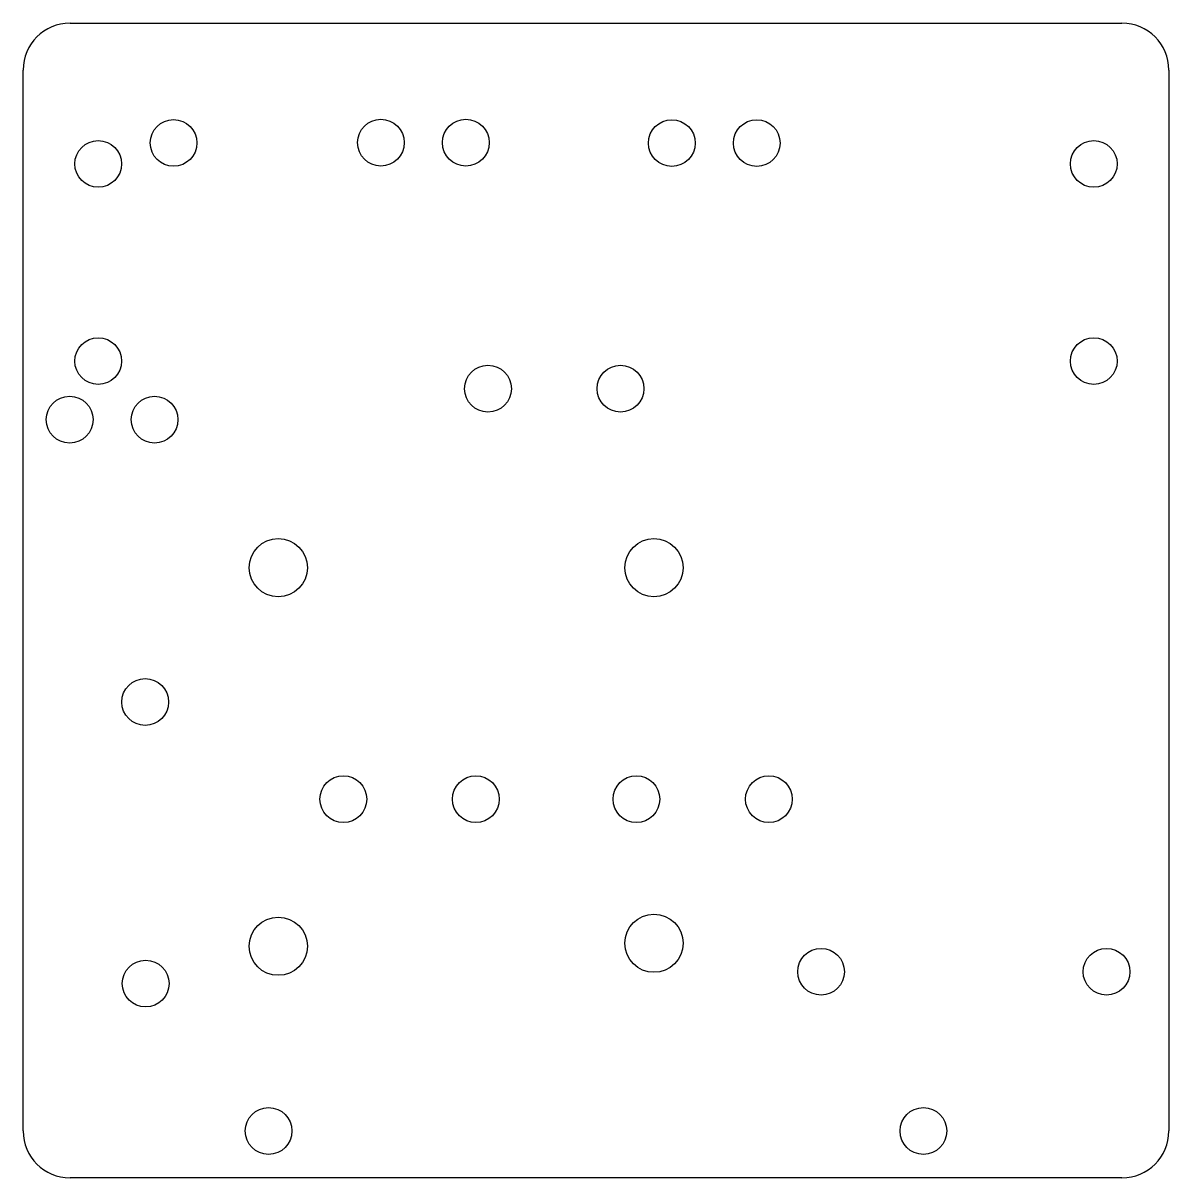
# Model space of a CAD drawing. Header units: millimetres. Extents: x 106.4 to 167.4, y 80.9 to 142.4.
import ezdxf

# ---------------------------------------------------------------- set-up
doc = ezdxf.new("R2010")
doc.units = ezdxf.units.MM
doc.layers.add('Default', color=7, linetype='Continuous')

msp = doc.modelspace()

# ---------------------------------------------------------------- linework, layer by layer
at = {"layer": 'Default'}
for p, q in [((108.929, 142.435), (164.929, 142.435)), ((106.429, 83.435), (106.429, 139.935)), ((167.429, 139.935), (167.429, 83.435)), ((164.929, 80.935), (108.929, 80.935))]:
    msp.add_line(p, q, dxfattribs=at)
for centre, radius in [((114.44, 136.052), 1.244), ((125.477, 136.068), 1.244), ((129.998, 136.068), 1.244), ((140.966, 136.046), 1.245), ((145.487, 136.046), 1.245), ((110.429, 134.935), 1.245), ((163.429, 134.935), 1.245), ((110.429, 124.435), 1.245), ((163.429, 124.435), 1.245), ((131.179, 122.965), 1.245), ((138.233, 122.965), 1.245), ((108.908, 121.316), 1.244), ((113.429, 121.316), 1.244), ((120.014, 113.433), 1.55), ((140.014, 113.433), 1.55), ((112.929, 106.279), 1.244), ((123.48, 101.105), 1.245), ((130.534, 101.105), 1.245), ((139.08, 101.105), 1.245), ((146.134, 101.105), 1.245), ((120.014, 93.274), 1.55), ((140.014, 93.433), 1.55), ((148.91, 91.916), 1.244), ((164.109, 91.916), 1.244), ((112.953, 91.283), 1.244), ((119.499, 83.435), 1.245), ((154.359, 83.435), 1.245)]:
    msp.add_circle(centre, radius, dxfattribs=at)
for centre, start, end in [((108.929, 139.935), 90, 180), ((164.929, 139.935), 360, 450), ((108.929, 83.435), 180, 270), ((164.929, 83.435), 270, 360)]:
    msp.add_arc(centre, 2.5, start, end, dxfattribs=at)

doc.saveas('drawing.dxf')
